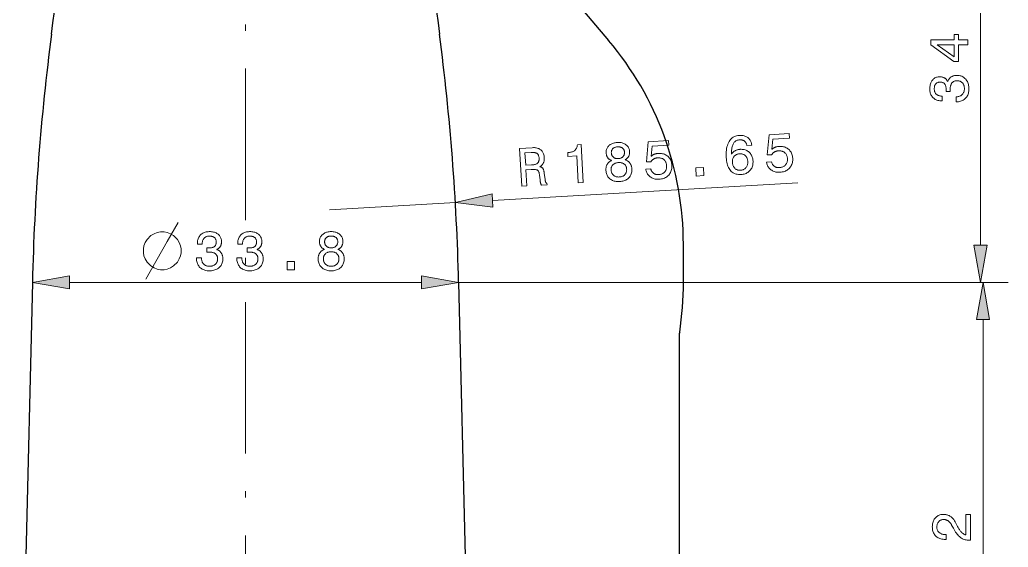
# Model space of a CAD drawing. Extents: x 0 to 297, y 0 to 420.
# Drawn here: x 138.6 to 217, y 249.8 to 291.6 of the extents above; entities that cross this region are included whole.
import ezdxf

# ---------------------------------------------------------------- set-up
doc = ezdxf.new("R2010")
doc.units = 0
doc.linetypes.add('DASHDOT', pattern=[18.5, 12, -3, 0.5, -3])

msp = doc.modelspace()

# ---------------------------------------------------------------- linework, layer by layer
at = {"color": 7, "linetype": 'DASHDOT', "lineweight": 13}
msp.add_line((156.513, 380.201), (156.513, 122.821), dxfattribs=at)
at = {"color": 7, "lineweight": 13}
for p, q in [((214.796, 273.716), (214.796, 301.807)), ((176.104, 277.252), (200.305, 278.654)), ((142.567, 270.761), (170.459, 270.761)), ((173.413, 270.761), (216.796, 270.761)), ((173.413, 270.761), (216.996, 270.761)), ((214.996, 231.716), (214.996, 267.807))]:
    msp.add_line(p, q, dxfattribs=at)
at = {"color": 7, "lineweight": 30, "ltscale": 0.091055}
msp.add_line((182.953, 292.705), (185.308, 289.927), dxfattribs=at)
at = {"color": 7, "lineweight": 13, "ltscale": 0.25}
msp.add_line((163.171, 276.502), (173.155, 277.081), dxfattribs=at)
at = {"color": 7, "lineweight": 30, "ltscale": 0.075}
msp.add_line((191.238, 270.761), (191.238, 273.761), dxfattribs=at)
at = {"color": 7, "lineweight": 30}
for p, q in [((139.613, 270.761), (138.613, 228.761)), ((173.413, 270.761), (174.413, 228.761)), ((190.938, 152.298), (190.938, 266.724))]:
    msp.add_line(p, q, dxfattribs=at)
at = {"color": 7, "lineweight": 13}
for points in [[(213.796, 289.597), (213.053, 289.597), (213.053, 288.279), (212.674, 288.279), (210.863, 289.593), (210.863, 289.985), (212.708, 289.985), (212.708, 290.413), (213.053, 290.413), (213.053, 289.985), (213.796, 289.985)], [(212.708, 288.642), (212.708, 289.597), (211.365, 289.597)], [(212.855, 285.073), (212.855, 285.471), (212.917, 285.474), (212.976, 285.48), (213.032, 285.489), (213.085, 285.502), (213.136, 285.518), (213.184, 285.537), (213.228, 285.559), (213.27, 285.584), (213.309, 285.613), (213.345, 285.645), (213.378, 285.68), (213.408, 285.717), (213.434, 285.758), (213.457, 285.8), (213.476, 285.846), (213.492, 285.894), (213.504, 285.945), (213.512, 285.999), (213.518, 286.055), (213.519, 286.114), (213.518, 286.172), (213.513, 286.227), (213.505, 286.28), (213.494, 286.33), (213.48, 286.378), (213.462, 286.423), (213.442, 286.466), (213.418, 286.506), (213.391, 286.544), (213.361, 286.579), (213.328, 286.611), (213.293, 286.64), (213.256, 286.665), (213.216, 286.687), (213.174, 286.706), (213.129, 286.721), (213.082, 286.733), (213.033, 286.742), (212.981, 286.747), (212.927, 286.749), (212.878, 286.747), (212.831, 286.742), (212.786, 286.733), (212.744, 286.722), (212.704, 286.707), (212.666, 286.688), (212.63, 286.666), (212.596, 286.641), (212.565, 286.613), (212.536, 286.581), (212.509, 286.546), (212.485, 286.508), (212.464, 286.468), (212.446, 286.425), (212.431, 286.379), (212.418, 286.331), (212.408, 286.28), (212.401, 286.226), (212.397, 286.169), (212.396, 286.11), (212.396, 286.101), (212.396, 286.093), (212.396, 286.084), (212.396, 286.075), (212.396, 286.067), (212.396, 286.058), (212.397, 286.049), (212.397, 286.04), (212.397, 286.03), (212.398, 286.021), (212.398, 286.012), (212.399, 286.001), (212.399, 285.991), (212.4, 285.979), (212.4, 285.967), (212.401, 285.955), (212.402, 285.942), (212.402, 285.928), (212.403, 285.914), (212.404, 285.899), (212.065, 285.899), (212.065, 285.908), (212.065, 285.917), (212.066, 285.926), (212.066, 285.935), (212.067, 285.944), (212.067, 285.953), (212.067, 285.962), (212.067, 285.97), (212.068, 285.979), (212.068, 285.987), (212.068, 285.996), (212.068, 286.004), (212.068, 286.012), (212.069, 286.02), (212.069, 286.028), (212.069, 286.036), (212.069, 286.043), (212.069, 286.051), (212.069, 286.058), (212.069, 286.065), (212.068, 286.122), (212.064, 286.176), (212.059, 286.226), (212.051, 286.274), (212.04, 286.319), (212.028, 286.36), (212.013, 286.399), (211.995, 286.435), (211.976, 286.467), (211.954, 286.497), (211.93, 286.523), (211.903, 286.547), (211.874, 286.568), (211.843, 286.586), (211.809, 286.602), (211.772, 286.614), (211.734, 286.624), (211.693, 286.631), (211.649, 286.635), (211.603, 286.637), (211.558, 286.635), (211.516, 286.631), (211.476, 286.625), (211.438, 286.615), (211.402, 286.603), (211.368, 286.588), (211.336, 286.57), (211.306, 286.55), (211.279, 286.527), (211.253, 286.501), (211.23, 286.472), (211.209, 286.442), (211.191, 286.409), (211.175, 286.373), (211.161, 286.335), (211.15, 286.295), (211.142, 286.252), (211.136, 286.207), (211.132, 286.16), (211.131, 286.11), (211.132, 286.054), (211.137, 286.001), (211.145, 285.95), (211.157, 285.902), (211.171, 285.858), (211.189, 285.815), (211.21, 285.776), (211.235, 285.739), (211.262, 285.706), (211.293, 285.674), (211.327, 285.646), (211.364, 285.621), (211.404, 285.599), (211.447, 285.579), (211.493, 285.563), (211.543, 285.55), (211.595, 285.539), (211.65, 285.532), (211.708, 285.527), (211.77, 285.526), (211.77, 285.142), (211.74, 285.142), (211.654, 285.145), (211.571, 285.152), (211.492, 285.165), (211.416, 285.183), (211.344, 285.206), (211.276, 285.234), (211.211, 285.268), (211.15, 285.306), (211.092, 285.35), (211.038, 285.398), (210.988, 285.451), (210.944, 285.508), (210.905, 285.568), (210.871, 285.632), (210.842, 285.699), (210.818, 285.77), (210.8, 285.844), (210.787, 285.922), (210.779, 286.004), (210.777, 286.089), (210.779, 286.179), (210.785, 286.264), (210.796, 286.346), (210.811, 286.423), (210.83, 286.497), (210.853, 286.566), (210.881, 286.631), (210.913, 286.692), (210.949, 286.749), (210.989, 286.801), (211.034, 286.849), (211.081, 286.892), (211.132, 286.93), (211.187, 286.963), (211.245, 286.991), (211.306, 287.014), (211.37, 287.031), (211.438, 287.044), (211.509, 287.052), (211.584, 287.054), (211.627, 287.053), (211.668, 287.05), (211.709, 287.046), (211.748, 287.039), (211.785, 287.03), (211.822, 287.02), (211.857, 287.007), (211.891, 286.993), (211.924, 286.977), (211.955, 286.958), (211.985, 286.938), (212.014, 286.916), (212.041, 286.893), (212.066, 286.867), (212.09, 286.839), (212.113, 286.81), (212.134, 286.779), (212.154, 286.746), (212.172, 286.711), (212.189, 286.675), (212.208, 286.722), (212.228, 286.767), (212.251, 286.81), (212.276, 286.85), (212.302, 286.888), (212.331, 286.924), (212.362, 286.957), (212.394, 286.988), (212.429, 287.016), (212.465, 287.043), (212.504, 287.066), (212.544, 287.088), (212.586, 287.107), (212.629, 287.123), (212.674, 287.137), (212.722, 287.148), (212.77, 287.157), (212.821, 287.163), (212.873, 287.167), (212.927, 287.168), (213.012, 287.165), (213.093, 287.156), (213.171, 287.142), (213.245, 287.121), (213.316, 287.094), (213.384, 287.062), (213.448, 287.023), (213.509, 286.979), (213.567, 286.929), (213.621, 286.873), (213.67, 286.812), (213.715, 286.747), (213.754, 286.678), (213.788, 286.606), (213.817, 286.529), (213.84, 286.449), (213.858, 286.365), (213.872, 286.277), (213.879, 286.185), (213.882, 286.089), (213.879, 285.998), (213.871, 285.911), (213.857, 285.827), (213.838, 285.748), (213.814, 285.672), (213.784, 285.6), (213.749, 285.531), (213.708, 285.467), (213.662, 285.406), (213.61, 285.349), (213.554, 285.296), (213.494, 285.249), (213.431, 285.208), (213.363, 285.172), (213.293, 285.142), (213.218, 285.117), (213.14, 285.097), (213.059, 285.084), (212.974, 285.075), (212.885, 285.073)], [(196.659, 281.636), (196.263, 281.613), (196.255, 281.659), (196.244, 281.702), (196.231, 281.742), (196.216, 281.78), (196.199, 281.816), (196.18, 281.85), (196.158, 281.881), (196.134, 281.91), (196.108, 281.936), (196.08, 281.961), (196.05, 281.982), (196.018, 282.001), (195.984, 282.018), (195.948, 282.032), (195.91, 282.043), (195.87, 282.052), (195.829, 282.058), (195.785, 282.062), (195.74, 282.063), (195.692, 282.062), (195.628, 282.055), (195.568, 282.044), (195.51, 282.027), (195.457, 282.005), (195.406, 281.978), (195.359, 281.945), (195.315, 281.907), (195.275, 281.865), (195.238, 281.816), (195.205, 281.763), (195.175, 281.705), (195.148, 281.641), (195.124, 281.571), (195.103, 281.496), (195.086, 281.416), (195.072, 281.331), (195.061, 281.24), (195.053, 281.143), (195.049, 281.042), (195.048, 280.935), (195.072, 280.968), (195.097, 280.999), (195.123, 281.03), (195.151, 281.058), (195.18, 281.085), (195.21, 281.111), (195.241, 281.135), (195.273, 281.158), (195.307, 281.179), (195.342, 281.199), (195.378, 281.217), (195.415, 281.233), (195.453, 281.248), (195.491, 281.262), (195.531, 281.273), (195.572, 281.283), (195.614, 281.291), (195.656, 281.298), (195.7, 281.303), (195.744, 281.307), (195.828, 281.309), (195.909, 281.305), (195.986, 281.296), (196.061, 281.281), (196.133, 281.261), (196.203, 281.235), (196.269, 281.203), (196.332, 281.166), (196.393, 281.123), (196.45, 281.074), (196.504, 281.021), (196.553, 280.964), (196.596, 280.903), (196.634, 280.838), (196.668, 280.77), (196.696, 280.697), (196.719, 280.621), (196.737, 280.542), (196.75, 280.458), (196.757, 280.371), (196.76, 280.283), (196.756, 280.198), (196.747, 280.117), (196.731, 280.038), (196.71, 279.962), (196.684, 279.89), (196.651, 279.82), (196.613, 279.753), (196.568, 279.69), (196.518, 279.629), (196.463, 279.573), (196.405, 279.522), (196.342, 279.476), (196.276, 279.436), (196.206, 279.401), (196.132, 279.372), (196.055, 279.348), (195.973, 279.329), (195.888, 279.316), (195.799, 279.308), (195.696, 279.305), (195.597, 279.311), (195.503, 279.324), (195.414, 279.344), (195.329, 279.372), (195.249, 279.407), (195.173, 279.451), (195.101, 279.501), (195.034, 279.559), (194.972, 279.625), (194.914, 279.698), (194.862, 279.778), (194.815, 279.864), (194.773, 279.958), (194.736, 280.058), (194.705, 280.164), (194.678, 280.278), (194.657, 280.398), (194.642, 280.525), (194.631, 280.659), (194.625, 280.817), (194.625, 280.967), (194.632, 281.111), (194.645, 281.247), (194.664, 281.377), (194.69, 281.5), (194.722, 281.615), (194.76, 281.724), (194.805, 281.826), (194.857, 281.921), (194.914, 282.009), (194.976, 282.088), (195.044, 282.158), (195.117, 282.22), (195.195, 282.273), (195.279, 282.318), (195.367, 282.354), (195.461, 282.381), (195.561, 282.4), (195.666, 282.411), (195.749, 282.413), (195.83, 282.411), (195.907, 282.405), (195.981, 282.394), (196.051, 282.379), (196.118, 282.359), (196.182, 282.334), (196.242, 282.305), (196.299, 282.271), (196.353, 282.233), (196.403, 282.191), (196.448, 282.144), (196.489, 282.094), (196.526, 282.04), (196.559, 281.983), (196.588, 281.921), (196.612, 281.856), (196.632, 281.786), (196.647, 281.713)], [(197.83, 280.296), (198.23, 280.319), (198.241, 280.273), (198.255, 280.23), (198.27, 280.19), (198.288, 280.151), (198.309, 280.114), (198.331, 280.08), (198.357, 280.048), (198.384, 280.018), (198.414, 279.99), (198.446, 279.965), (198.48, 279.942), (198.516, 279.921), (198.553, 279.904), (198.592, 279.889), (198.632, 279.877), (198.674, 279.867), (198.718, 279.861), (198.763, 279.857), (198.81, 279.855), (198.859, 279.857), (198.918, 279.862), (198.974, 279.871), (199.028, 279.883), (199.079, 279.899), (199.128, 279.918), (199.174, 279.941), (199.217, 279.968), (199.258, 279.997), (199.296, 280.031), (199.332, 280.068), (199.365, 280.108), (199.394, 280.15), (199.419, 280.194), (199.44, 280.24), (199.457, 280.288), (199.471, 280.338), (199.481, 280.391), (199.487, 280.445), (199.489, 280.502), (199.487, 280.56), (199.482, 280.62), (199.473, 280.677), (199.461, 280.732), (199.445, 280.783), (199.426, 280.832), (199.404, 280.878), (199.377, 280.922), (199.348, 280.963), (199.315, 281.001), (199.278, 281.036), (199.239, 281.068), (199.197, 281.097), (199.153, 281.122), (199.107, 281.143), (199.058, 281.16), (199.007, 281.173), (198.954, 281.183), (198.899, 281.189), (198.841, 281.191), (198.782, 281.189), (198.747, 281.186), (198.713, 281.182), (198.68, 281.177), (198.647, 281.17), (198.615, 281.162), (198.584, 281.153), (198.554, 281.142), (198.524, 281.13), (198.495, 281.116), (198.467, 281.101), (198.439, 281.085), (198.412, 281.067), (198.386, 281.049), (198.361, 281.028), (198.337, 281.007), (198.313, 280.984), (198.29, 280.96), (198.269, 280.935), (198.247, 280.908), (198.227, 280.88), (197.884, 280.86), (198.028, 282.461), (199.627, 282.554), (199.648, 282.2), (198.337, 282.124), (198.263, 281.311), (198.284, 281.331), (198.306, 281.35), (198.328, 281.368), (198.352, 281.385), (198.376, 281.401), (198.401, 281.417), (198.426, 281.431), (198.453, 281.445), (198.48, 281.458), (198.509, 281.47), (198.538, 281.481), (198.567, 281.491), (198.597, 281.5), (198.628, 281.509), (198.659, 281.516), (198.691, 281.522), (198.724, 281.528), (198.757, 281.532), (198.79, 281.535), (198.825, 281.538), (198.915, 281.54), (199.002, 281.537), (199.086, 281.528), (199.167, 281.514), (199.245, 281.494), (199.319, 281.468), (199.39, 281.436), (199.457, 281.399), (199.521, 281.356), (199.582, 281.307), (199.639, 281.254), (199.69, 281.197), (199.736, 281.136), (199.777, 281.071), (199.811, 281.003), (199.841, 280.931), (199.865, 280.855), (199.884, 280.776), (199.897, 280.693), (199.905, 280.606), (199.907, 280.513), (199.904, 280.424), (199.894, 280.337), (199.878, 280.255), (199.855, 280.175), (199.827, 280.098), (199.792, 280.025), (199.751, 279.955), (199.705, 279.888), (199.651, 279.825), (199.593, 279.765), (199.531, 279.712), (199.465, 279.664), (199.395, 279.622), (199.321, 279.585), (199.244, 279.554), (199.162, 279.529), (199.076, 279.509), (198.986, 279.495), (198.893, 279.487), (198.81, 279.485), (198.729, 279.487), (198.651, 279.495), (198.575, 279.507), (198.502, 279.524), (198.432, 279.547), (198.364, 279.574), (198.299, 279.606), (198.237, 279.643), (198.177, 279.685), (198.121, 279.731), (198.07, 279.781), (198.023, 279.834), (197.981, 279.89), (197.944, 279.949), (197.912, 280.012), (197.884, 280.078), (197.861, 280.147), (197.843, 280.22)], [(178.425, 278.388), (178.252, 281.379), (179.252, 281.436), (179.338, 281.439), (179.421, 281.438), (179.499, 281.431), (179.574, 281.42), (179.644, 281.405), (179.711, 281.384), (179.774, 281.36), (179.832, 281.33), (179.887, 281.296), (179.938, 281.258), (179.984, 281.215), (180.027, 281.167), (180.065, 281.116), (180.098, 281.06), (180.127, 281), (180.152, 280.936), (180.172, 280.867), (180.188, 280.795), (180.199, 280.718), (180.206, 280.637), (180.208, 280.588), (180.208, 280.541), (180.205, 280.495), (180.201, 280.451), (180.194, 280.408), (180.186, 280.366), (180.175, 280.326), (180.162, 280.287), (180.147, 280.25), (180.13, 280.214), (180.111, 280.179), (180.09, 280.146), (180.067, 280.115), (180.042, 280.085), (180.015, 280.056), (179.986, 280.029), (179.955, 280.004), (179.922, 279.98), (179.887, 279.957), (179.85, 279.936), (179.882, 279.927), (179.913, 279.917), (179.942, 279.905), (179.969, 279.893), (179.995, 279.879), (180.018, 279.863), (180.04, 279.846), (180.06, 279.828), (180.078, 279.809), (180.095, 279.789), (180.11, 279.766), (180.124, 279.739), (180.138, 279.709), (180.15, 279.676), (180.162, 279.64), (180.173, 279.6), (180.183, 279.556), (180.192, 279.509), (180.2, 279.459), (180.208, 279.405), (180.268, 278.921), (180.272, 278.891), (180.276, 278.862), (180.281, 278.834), (180.286, 278.809), (180.291, 278.785), (180.296, 278.763), (180.302, 278.743), (180.308, 278.724), (180.314, 278.707), (180.321, 278.692), (180.328, 278.678), (180.336, 278.665), (180.344, 278.652), (180.353, 278.64), (180.363, 278.629), (180.373, 278.619), (180.384, 278.61), (180.395, 278.601), (180.407, 278.593), (180.42, 278.586), (180.425, 278.504), (179.972, 278.477), (179.966, 278.487), (179.96, 278.498), (179.954, 278.51), (179.948, 278.523), (179.942, 278.536), (179.936, 278.551), (179.931, 278.567), (179.926, 278.583), (179.92, 278.601), (179.915, 278.62), (179.911, 278.64), (179.906, 278.661), (179.901, 278.683), (179.896, 278.707), (179.892, 278.732), (179.888, 278.759), (179.883, 278.787), (179.879, 278.816), (179.875, 278.847), (179.871, 278.879), (179.827, 279.265), (179.82, 279.321), (179.811, 279.373), (179.8, 279.421), (179.788, 279.465), (179.775, 279.504), (179.76, 279.54), (179.744, 279.571), (179.726, 279.598), (179.706, 279.621), (179.685, 279.639), (179.661, 279.655), (179.63, 279.668), (179.593, 279.679), (179.55, 279.688), (179.5, 279.695), (179.445, 279.7), (179.384, 279.702), (179.316, 279.703), (179.242, 279.701), (179.162, 279.698), (178.752, 279.674), (178.825, 278.411)], [(182.903, 278.647), (182.779, 280.777), (182.081, 280.737), (182.063, 281.042), (182.138, 281.049), (182.209, 281.058), (182.275, 281.07), (182.338, 281.084), (182.396, 281.1), (182.451, 281.119), (182.501, 281.14), (182.547, 281.163), (182.589, 281.189), (182.627, 281.217), (182.661, 281.248), (182.692, 281.282), (182.72, 281.319), (182.745, 281.359), (182.767, 281.403), (182.785, 281.449), (182.8, 281.499), (182.812, 281.552), (182.821, 281.608), (182.827, 281.667), (183.12, 281.684), (183.294, 278.67)], [(185.543, 280.418), (185.504, 280.434), (185.466, 280.452), (185.43, 280.472), (185.396, 280.492), (185.364, 280.515), (185.334, 280.538), (185.306, 280.563), (185.279, 280.59), (185.255, 280.618), (185.232, 280.647), (185.212, 280.678), (185.193, 280.71), (185.176, 280.744), (185.161, 280.779), (185.148, 280.816), (185.137, 280.855), (185.128, 280.895), (185.12, 280.936), (185.115, 280.979), (185.111, 281.024), (185.11, 281.092), (185.114, 281.157), (185.123, 281.22), (185.138, 281.28), (185.158, 281.339), (185.183, 281.395), (185.213, 281.449), (185.249, 281.5), (185.29, 281.55), (185.337, 281.597), (185.387, 281.641), (185.442, 281.68), (185.499, 281.716), (185.56, 281.748), (185.624, 281.775), (185.692, 281.798), (185.763, 281.818), (185.838, 281.833), (185.915, 281.844), (185.997, 281.85), (186.078, 281.853), (186.157, 281.851), (186.233, 281.845), (186.306, 281.834), (186.376, 281.819), (186.443, 281.799), (186.507, 281.775), (186.568, 281.746), (186.626, 281.712), (186.682, 281.675), (186.733, 281.633), (186.779, 281.589), (186.82, 281.542), (186.856, 281.492), (186.888, 281.439), (186.914, 281.383), (186.935, 281.325), (186.952, 281.263), (186.963, 281.199), (186.97, 281.132), (186.971, 281.087), (186.971, 281.043), (186.968, 281), (186.964, 280.959), (186.958, 280.919), (186.949, 280.881), (186.939, 280.844), (186.926, 280.808), (186.912, 280.774), (186.895, 280.741), (186.876, 280.709), (186.856, 280.679), (186.833, 280.65), (186.808, 280.622), (186.781, 280.595), (186.751, 280.57), (186.72, 280.545), (186.686, 280.522), (186.65, 280.5), (186.612, 280.48), (186.662, 280.463), (186.708, 280.444), (186.753, 280.423), (186.795, 280.4), (186.835, 280.375), (186.873, 280.348), (186.908, 280.318), (186.941, 280.287), (186.972, 280.253), (187, 280.217), (187.026, 280.179), (187.05, 280.14), (187.071, 280.098), (187.09, 280.055), (187.107, 280.009), (187.121, 279.962), (187.132, 279.913), (187.142, 279.862), (187.148, 279.81), (187.153, 279.755), (187.155, 279.67), (187.151, 279.589), (187.142, 279.51), (187.127, 279.435), (187.106, 279.363), (187.079, 279.294), (187.046, 279.229), (187.008, 279.166), (186.964, 279.107), (186.914, 279.051), (186.859, 278.999), (186.8, 278.951), (186.737, 278.909), (186.669, 278.872), (186.597, 278.839), (186.522, 278.812), (186.442, 278.789), (186.357, 278.771), (186.269, 278.758), (186.176, 278.75), (186.083, 278.747), (185.994, 278.75), (185.908, 278.758), (185.826, 278.771), (185.748, 278.79), (185.673, 278.814), (185.602, 278.843), (185.534, 278.878), (185.47, 278.918), (185.41, 278.964), (185.354, 279.014), (185.304, 279.067), (185.258, 279.125), (185.219, 279.187), (185.184, 279.252), (185.155, 279.321), (185.131, 279.394), (185.113, 279.471), (185.1, 279.551), (185.092, 279.636), (185.09, 279.69), (185.091, 279.744), (185.094, 279.795), (185.1, 279.845), (185.109, 279.894), (185.12, 279.941), (185.134, 279.986), (185.15, 280.03), (185.169, 280.072), (185.19, 280.112), (185.214, 280.151), (185.241, 280.188), (185.27, 280.223), (185.302, 280.257), (185.336, 280.288), (185.372, 280.318), (185.411, 280.345), (185.453, 280.371), (185.497, 280.396)], [(185.523, 281.014), (185.527, 280.972), (185.534, 280.932), (185.543, 280.894), (185.555, 280.857), (185.57, 280.823), (185.588, 280.79), (185.608, 280.759), (185.631, 280.73), (185.657, 280.703), (185.686, 280.677), (185.716, 280.654), (185.749, 280.634), (185.783, 280.616), (185.819, 280.601), (185.857, 280.589), (185.896, 280.58), (185.937, 280.573), (185.98, 280.569), (186.025, 280.567), (186.071, 280.569), (186.117, 280.573), (186.162, 280.579), (186.204, 280.588), (186.245, 280.6), (186.283, 280.614), (186.319, 280.63), (186.353, 280.649), (186.385, 280.671), (186.415, 280.695), (186.443, 280.721), (186.469, 280.75), (186.491, 280.78), (186.511, 280.811), (186.527, 280.844), (186.541, 280.879), (186.552, 280.915), (186.56, 280.953), (186.564, 280.992), (186.566, 281.032), (186.565, 281.075), (186.561, 281.117), (186.555, 281.157), (186.546, 281.194), (186.534, 281.23), (186.519, 281.264), (186.502, 281.296), (186.482, 281.326), (186.46, 281.354), (186.435, 281.38), (186.407, 281.404), (186.377, 281.426), (186.344, 281.445), (186.31, 281.462), (186.274, 281.476), (186.236, 281.487), (186.196, 281.496), (186.154, 281.502), (186.11, 281.506), (186.064, 281.507), (186.017, 281.505), (185.969, 281.501), (185.924, 281.495), (185.881, 281.486), (185.841, 281.475), (185.802, 281.462), (185.766, 281.446), (185.732, 281.428), (185.7, 281.408), (185.67, 281.385), (185.643, 281.36), (185.618, 281.333), (185.596, 281.304), (185.577, 281.274), (185.56, 281.242), (185.547, 281.208), (185.537, 281.173), (185.529, 281.136), (185.524, 281.097), (185.522, 281.056)], [(188.252, 279.741), (188.652, 279.764), (188.663, 279.719), (188.676, 279.675), (188.692, 279.635), (188.71, 279.596), (188.73, 279.56), (188.753, 279.525), (188.778, 279.493), (188.806, 279.463), (188.835, 279.435), (188.867, 279.41), (188.902, 279.387), (188.937, 279.366), (188.975, 279.349), (189.013, 279.334), (189.054, 279.322), (189.096, 279.312), (189.14, 279.306), (189.185, 279.302), (189.232, 279.3), (189.28, 279.302), (189.339, 279.307), (189.396, 279.316), (189.449, 279.328), (189.5, 279.344), (189.549, 279.363), (189.595, 279.386), (189.639, 279.413), (189.68, 279.443), (189.718, 279.476), (189.754, 279.513), (189.786, 279.553), (189.815, 279.595), (189.84, 279.639), (189.861, 279.685), (189.879, 279.733), (189.892, 279.783), (189.902, 279.836), (189.908, 279.89), (189.91, 279.947), (189.909, 280.006), (189.904, 280.065), (189.895, 280.122), (189.883, 280.177), (189.867, 280.228), (189.848, 280.277), (189.825, 280.323), (189.799, 280.367), (189.769, 280.408), (189.736, 280.446), (189.7, 280.481), (189.66, 280.513), (189.619, 280.542), (189.575, 280.567), (189.528, 280.588), (189.48, 280.605), (189.429, 280.618), (189.376, 280.628), (189.321, 280.634), (189.263, 280.636), (189.203, 280.634), (189.168, 280.631), (189.135, 280.627), (189.101, 280.622), (189.069, 280.615), (189.037, 280.607), (189.006, 280.598), (188.975, 280.587), (188.946, 280.575), (188.917, 280.561), (188.888, 280.546), (188.861, 280.53), (188.834, 280.512), (188.808, 280.494), (188.783, 280.473), (188.758, 280.452), (188.735, 280.429), (188.712, 280.405), (188.69, 280.38), (188.669, 280.353), (188.649, 280.325), (188.306, 280.305), (188.449, 281.906), (190.049, 281.999), (190.069, 281.645), (188.758, 281.569), (188.685, 280.756), (188.706, 280.776), (188.727, 280.795), (188.75, 280.813), (188.773, 280.83), (188.797, 280.846), (188.822, 280.862), (188.848, 280.876), (188.875, 280.89), (188.902, 280.903), (188.93, 280.915), (188.959, 280.926), (188.989, 280.936), (189.019, 280.945), (189.05, 280.954), (189.081, 280.961), (189.113, 280.967), (189.145, 280.973), (189.178, 280.977), (189.212, 280.98), (189.246, 280.983), (189.337, 280.985), (189.424, 280.982), (189.508, 280.973), (189.589, 280.959), (189.666, 280.939), (189.74, 280.913), (189.811, 280.881), (189.879, 280.844), (189.943, 280.801), (190.004, 280.752), (190.061, 280.699), (190.112, 280.642), (190.158, 280.581), (190.198, 280.517), (190.233, 280.448), (190.263, 280.376), (190.287, 280.3), (190.305, 280.221), (190.319, 280.138), (190.327, 280.051), (190.329, 279.958), (190.325, 279.869), (190.315, 279.783), (190.299, 279.7), (190.277, 279.62), (190.248, 279.543), (190.214, 279.47), (190.173, 279.4), (190.126, 279.333), (190.073, 279.27), (190.015, 279.21), (189.953, 279.157), (189.887, 279.109), (189.817, 279.067), (189.743, 279.03), (189.665, 278.999), (189.583, 278.974), (189.498, 278.954), (189.408, 278.94), (189.314, 278.932), (189.231, 278.93), (189.15, 278.932), (189.072, 278.94), (188.997, 278.952), (188.924, 278.969), (188.854, 278.992), (188.786, 279.019), (188.721, 279.051), (188.658, 279.088), (188.599, 279.13), (188.542, 279.177), (188.491, 279.226), (188.444, 279.279), (188.403, 279.335), (188.366, 279.394), (188.333, 279.457), (188.306, 279.523), (188.283, 279.592), (188.265, 279.665)], [(179.161, 281.064), (178.673, 281.035), (178.731, 280.04), (179.192, 280.067), (179.26, 280.072), (179.324, 280.079), (179.383, 280.088), (179.438, 280.1), (179.488, 280.113), (179.535, 280.128), (179.576, 280.146), (179.614, 280.165), (179.647, 280.187), (179.675, 280.211), (179.7, 280.237), (179.722, 280.266), (179.741, 280.298), (179.758, 280.333), (179.771, 280.371), (179.781, 280.412), (179.788, 280.456), (179.792, 280.502), (179.794, 280.552), (179.792, 280.604), (179.788, 280.656), (179.781, 280.704), (179.771, 280.749), (179.759, 280.791), (179.745, 280.83), (179.727, 280.865), (179.708, 280.898), (179.685, 280.927), (179.661, 280.953), (179.633, 280.976), (179.603, 280.996), (179.568, 281.014), (179.53, 281.029), (179.489, 281.041), (179.444, 281.051), (179.394, 281.059), (179.342, 281.064), (179.285, 281.066), (179.225, 281.066)], [(196.341, 280.342), (196.336, 280.4), (196.328, 280.454), (196.317, 280.506), (196.302, 280.556), (196.285, 280.603), (196.265, 280.648), (196.241, 280.69), (196.214, 280.729), (196.185, 280.766), (196.152, 280.8), (196.116, 280.831), (196.079, 280.859), (196.04, 280.883), (195.999, 280.904), (195.957, 280.92), (195.912, 280.934), (195.866, 280.943), (195.818, 280.949), (195.768, 280.951), (195.716, 280.95), (195.659, 280.945), (195.604, 280.937), (195.552, 280.925), (195.503, 280.91), (195.456, 280.892), (195.412, 280.87), (195.371, 280.845), (195.333, 280.817), (195.297, 280.786), (195.264, 280.751), (195.235, 280.713), (195.208, 280.673), (195.186, 280.631), (195.167, 280.586), (195.151, 280.539), (195.139, 280.489), (195.13, 280.438), (195.125, 280.383), (195.123, 280.327), (195.125, 280.268), (195.13, 280.209), (195.138, 280.153), (195.149, 280.099), (195.164, 280.048), (195.182, 280), (195.202, 279.955), (195.226, 279.912), (195.254, 279.872), (195.284, 279.834), (195.317, 279.799), (195.354, 279.768), (195.392, 279.74), (195.432, 279.716), (195.475, 279.695), (195.52, 279.678), (195.566, 279.665), (195.615, 279.655), (195.666, 279.649), (195.72, 279.647), (195.775, 279.649), (195.828, 279.653), (195.878, 279.662), (195.926, 279.674), (195.972, 279.689), (196.016, 279.708), (196.058, 279.731), (196.097, 279.757), (196.134, 279.786), (196.169, 279.819), (196.201, 279.856), (196.231, 279.895), (196.257, 279.937), (196.28, 279.98), (196.299, 280.026), (196.314, 280.073), (196.327, 280.123), (196.335, 280.175), (196.341, 280.229), (196.342, 280.284)], [(185.506, 279.668), (185.511, 279.615), (185.519, 279.564), (185.53, 279.515), (185.544, 279.469), (185.562, 279.426), (185.583, 279.385), (185.606, 279.346), (185.633, 279.31), (185.663, 279.276), (185.697, 279.245), (185.733, 279.217), (185.771, 279.192), (185.811, 279.17), (185.854, 279.152), (185.899, 279.137), (185.946, 279.126), (185.995, 279.117), (186.046, 279.112), (186.1, 279.111), (186.155, 279.112), (186.211, 279.117), (186.265, 279.125), (186.315, 279.136), (186.363, 279.15), (186.409, 279.167), (186.452, 279.187), (186.492, 279.21), (186.53, 279.236), (186.565, 279.265), (186.598, 279.297), (186.627, 279.332), (186.653, 279.369), (186.676, 279.408), (186.695, 279.449), (186.711, 279.492), (186.723, 279.537), (186.732, 279.585), (186.737, 279.634), (186.739, 279.686), (186.738, 279.739), (186.733, 279.789), (186.725, 279.837), (186.715, 279.882), (186.701, 279.925), (186.683, 279.965), (186.663, 280.003), (186.64, 280.039), (186.613, 280.073), (186.583, 280.104), (186.55, 280.133), (186.514, 280.159), (186.476, 280.182), (186.436, 280.202), (186.393, 280.219), (186.349, 280.233), (186.301, 280.244), (186.252, 280.251), (186.2, 280.256), (186.146, 280.257), (186.089, 280.255), (186.033, 280.25), (185.98, 280.243), (185.929, 280.232), (185.881, 280.219), (185.835, 280.203), (185.793, 280.184), (185.752, 280.163), (185.715, 280.138), (185.68, 280.111), (185.647, 280.081), (185.618, 280.048), (185.592, 280.014), (185.569, 279.977), (185.55, 279.939), (185.534, 279.899), (185.522, 279.856), (185.513, 279.812), (185.507, 279.766), (185.505, 279.718)], [(192.26, 279.189), (192.223, 279.831), (192.819, 279.866), (192.856, 279.224)], [(176.074, 277.772), (173.155, 277.081), (176.134, 276.732)], [(150.064, 274.761), (149.764, 274.761), (149.514, 274.711), (149.264, 274.611), (149.014, 274.461), (148.714, 274.161), (148.564, 273.911), (148.464, 273.661), (148.414, 273.411), (148.414, 273.111), (148.464, 272.861), (148.564, 272.611), (148.714, 272.361), (149.014, 272.061), (149.264, 271.911), (149.514, 271.811), (149.764, 271.761), (150.064, 271.761), (150.314, 271.811), (150.564, 271.911), (150.814, 272.061), (151.114, 272.361), (151.264, 272.611), (151.364, 272.861), (151.414, 273.111), (151.414, 273.411), (151.364, 273.661), (151.264, 273.911), (151.114, 274.161), (150.814, 274.461), (150.564, 274.611), (150.314, 274.711)], [(152.625, 272.701), (153.023, 272.701), (153.026, 272.64), (153.032, 272.581), (153.042, 272.524), (153.054, 272.471), (153.07, 272.421), (153.089, 272.373), (153.111, 272.328), (153.137, 272.286), (153.165, 272.247), (153.197, 272.211), (153.232, 272.178), (153.27, 272.149), (153.31, 272.123), (153.353, 272.1), (153.398, 272.081), (153.447, 272.065), (153.498, 272.053), (153.551, 272.044), (153.607, 272.039), (153.666, 272.037), (153.724, 272.039), (153.779, 272.044), (153.832, 272.052), (153.882, 272.063), (153.93, 272.077), (153.975, 272.094), (154.018, 272.115), (154.058, 272.138), (154.096, 272.165), (154.131, 272.195), (154.163, 272.228), (154.192, 272.263), (154.218, 272.301), (154.24, 272.341), (154.259, 272.383), (154.274, 272.428), (154.286, 272.475), (154.294, 272.524), (154.299, 272.576), (154.301, 272.63), (154.299, 272.679), (154.294, 272.726), (154.286, 272.77), (154.274, 272.813), (154.259, 272.853), (154.241, 272.891), (154.219, 272.927), (154.194, 272.96), (154.165, 272.992), (154.133, 273.021), (154.098, 273.047), (154.061, 273.071), (154.021, 273.092), (153.978, 273.111), (153.932, 273.126), (153.883, 273.139), (153.832, 273.148), (153.778, 273.155), (153.722, 273.16), (153.662, 273.161), (153.654, 273.161), (153.645, 273.161), (153.637, 273.161), (153.628, 273.161), (153.619, 273.16), (153.61, 273.16), (153.601, 273.16), (153.592, 273.16), (153.583, 273.159), (153.574, 273.159), (153.564, 273.158), (153.554, 273.158), (153.543, 273.157), (153.532, 273.157), (153.52, 273.156), (153.507, 273.156), (153.494, 273.155), (153.481, 273.154), (153.466, 273.153), (153.451, 273.153), (153.451, 273.492), (153.461, 273.492), (153.47, 273.491), (153.479, 273.491), (153.488, 273.49), (153.497, 273.49), (153.505, 273.49), (153.514, 273.49), (153.523, 273.489), (153.531, 273.489), (153.54, 273.489), (153.548, 273.489), (153.557, 273.488), (153.565, 273.488), (153.573, 273.488), (153.58, 273.488), (153.588, 273.488), (153.596, 273.488), (153.603, 273.488), (153.611, 273.488), (153.618, 273.488), (153.675, 273.489), (153.728, 273.492), (153.779, 273.498), (153.827, 273.506), (153.871, 273.516), (153.913, 273.529), (153.951, 273.544), (153.987, 273.561), (154.019, 273.581), (154.049, 273.603), (154.076, 273.627), (154.1, 273.653), (154.121, 273.682), (154.139, 273.714), (154.154, 273.748), (154.167, 273.784), (154.177, 273.823), (154.184, 273.864), (154.188, 273.908), (154.189, 273.954), (154.188, 273.998), (154.184, 274.041), (154.177, 274.081), (154.167, 274.119), (154.155, 274.155), (154.14, 274.189), (154.123, 274.221), (154.102, 274.251), (154.079, 274.278), (154.053, 274.304), (154.025, 274.327), (153.994, 274.348), (153.961, 274.366), (153.925, 274.382), (153.887, 274.395), (153.847, 274.406), (153.805, 274.415), (153.759, 274.421), (153.712, 274.425), (153.662, 274.426), (153.606, 274.424), (153.553, 274.419), (153.503, 274.411), (153.455, 274.4), (153.41, 274.385), (153.368, 274.367), (153.328, 274.346), (153.292, 274.322), (153.258, 274.294), (153.227, 274.264), (153.199, 274.23), (153.173, 274.193), (153.151, 274.153), (153.132, 274.109), (153.115, 274.063), (153.102, 274.014), (153.092, 273.962), (153.084, 273.907), (153.08, 273.848), (153.078, 273.787), (152.695, 273.787), (152.695, 273.817), (152.697, 273.903), (152.705, 273.986), (152.718, 274.065), (152.735, 274.14), (152.759, 274.212), (152.787, 274.281), (152.82, 274.346), (152.858, 274.407), (152.902, 274.465), (152.951, 274.519), (153.004, 274.568), (153.06, 274.613), (153.12, 274.652), (153.184, 274.686), (153.251, 274.715), (153.322, 274.738), (153.397, 274.757), (153.475, 274.77), (153.556, 274.777), (153.641, 274.78), (153.731, 274.778), (153.817, 274.772), (153.898, 274.761), (153.976, 274.746), (154.049, 274.727), (154.118, 274.703), (154.183, 274.676), (154.244, 274.644), (154.301, 274.608), (154.354, 274.567), (154.402, 274.523), (154.445, 274.475), (154.483, 274.424), (154.516, 274.37), (154.543, 274.312), (154.566, 274.251), (154.584, 274.186), (154.597, 274.119), (154.604, 274.047), (154.607, 273.973), (154.606, 273.93), (154.603, 273.888), (154.598, 273.848), (154.591, 273.809), (154.583, 273.771), (154.572, 273.735), (154.56, 273.7), (154.545, 273.666), (154.529, 273.633), (154.511, 273.602), (154.491, 273.572), (154.469, 273.543), (154.445, 273.516), (154.419, 273.49), (154.392, 273.466), (154.363, 273.443), (154.332, 273.422), (154.299, 273.403), (154.264, 273.384), (154.227, 273.368), (154.275, 273.349), (154.319, 273.328), (154.362, 273.306), (154.402, 273.281), (154.44, 273.254), (154.476, 273.226), (154.509, 273.195), (154.54, 273.163), (154.569, 273.128), (154.595, 273.091), (154.619, 273.053), (154.64, 273.013), (154.659, 272.971), (154.675, 272.927), (154.689, 272.882), (154.7, 272.835), (154.709, 272.786), (154.715, 272.736), (154.719, 272.684), (154.721, 272.63), (154.718, 272.545), (154.709, 272.464), (154.694, 272.386), (154.673, 272.311), (154.647, 272.24), (154.614, 272.173), (154.576, 272.108), (154.532, 272.048), (154.481, 271.99), (154.425, 271.936), (154.364, 271.886), (154.3, 271.842), (154.231, 271.803), (154.158, 271.769), (154.082, 271.74), (154.001, 271.717), (153.917, 271.698), (153.829, 271.685), (153.737, 271.677), (153.641, 271.675), (153.55, 271.677), (153.463, 271.686), (153.38, 271.699), (153.3, 271.718), (153.224, 271.743), (153.152, 271.773), (153.084, 271.808), (153.019, 271.849), (152.958, 271.895), (152.901, 271.947), (152.849, 272.003), (152.802, 272.063), (152.76, 272.126), (152.724, 272.193), (152.694, 272.264), (152.669, 272.338), (152.65, 272.416), (152.636, 272.498), (152.628, 272.583), (152.625, 272.672)], [(155.823, 272.701), (156.222, 272.701), (156.224, 272.64), (156.231, 272.581), (156.24, 272.524), (156.252, 272.471), (156.268, 272.421), (156.287, 272.373), (156.309, 272.328), (156.335, 272.286), (156.364, 272.247), (156.395, 272.211), (156.43, 272.178), (156.468, 272.149), (156.508, 272.123), (156.551, 272.1), (156.597, 272.081), (156.645, 272.065), (156.696, 272.053), (156.749, 272.044), (156.806, 272.039), (156.865, 272.037), (156.922, 272.039), (156.978, 272.044), (157.03, 272.052), (157.081, 272.063), (157.128, 272.077), (157.174, 272.094), (157.216, 272.115), (157.257, 272.138), (157.294, 272.165), (157.329, 272.195), (157.362, 272.228), (157.391, 272.263), (157.416, 272.301), (157.438, 272.341), (157.457, 272.383), (157.472, 272.428), (157.484, 272.475), (157.492, 272.524), (157.497, 272.576), (157.499, 272.63), (157.497, 272.679), (157.492, 272.726), (157.484, 272.77), (157.472, 272.813), (157.457, 272.853), (157.439, 272.891), (157.417, 272.927), (157.392, 272.96), (157.363, 272.992), (157.332, 273.021), (157.297, 273.047), (157.259, 273.071), (157.219, 273.092), (157.176, 273.111), (157.13, 273.126), (157.081, 273.139), (157.03, 273.148), (156.976, 273.155), (156.92, 273.16), (156.86, 273.161), (156.852, 273.161), (156.843, 273.161), (156.835, 273.161), (156.826, 273.161), (156.817, 273.16), (156.808, 273.16), (156.799, 273.16), (156.79, 273.16), (156.781, 273.159), (156.772, 273.159), (156.762, 273.158), (156.752, 273.158), (156.741, 273.157), (156.73, 273.157), (156.718, 273.156), (156.706, 273.156), (156.692, 273.155), (156.679, 273.154), (156.664, 273.153), (156.65, 273.153), (156.65, 273.492), (156.659, 273.492), (156.668, 273.491), (156.677, 273.491), (156.686, 273.49), (156.695, 273.49), (156.704, 273.49), (156.712, 273.49), (156.721, 273.489), (156.73, 273.489), (156.738, 273.489), (156.746, 273.489), (156.755, 273.488), (156.763, 273.488), (156.771, 273.488), (156.779, 273.488), (156.786, 273.488), (156.794, 273.488), (156.801, 273.488), (156.809, 273.488), (156.816, 273.488), (156.873, 273.489), (156.926, 273.492), (156.977, 273.498), (157.025, 273.506), (157.069, 273.516), (157.111, 273.529), (157.15, 273.544), (157.185, 273.561), (157.218, 273.581), (157.247, 273.603), (157.274, 273.627), (157.298, 273.653), (157.319, 273.682), (157.337, 273.714), (157.352, 273.748), (157.365, 273.784), (157.375, 273.823), (157.382, 273.864), (157.386, 273.908), (157.387, 273.954), (157.386, 273.998), (157.382, 274.041), (157.375, 274.081), (157.366, 274.119), (157.353, 274.155), (157.338, 274.189), (157.321, 274.221), (157.3, 274.251), (157.277, 274.278), (157.251, 274.304), (157.223, 274.327), (157.192, 274.348), (157.159, 274.366), (157.124, 274.382), (157.086, 274.395), (157.045, 274.406), (157.003, 274.415), (156.958, 274.421), (156.91, 274.425), (156.86, 274.426), (156.804, 274.424), (156.751, 274.419), (156.701, 274.411), (156.653, 274.4), (156.608, 274.385), (156.566, 274.367), (156.527, 274.346), (156.49, 274.322), (156.456, 274.294), (156.425, 274.264), (156.397, 274.23), (156.371, 274.193), (156.349, 274.153), (156.33, 274.109), (156.314, 274.063), (156.3, 274.014), (156.29, 273.962), (156.282, 273.907), (156.278, 273.848), (156.276, 273.787), (155.893, 273.787), (155.893, 273.817), (155.895, 273.903), (155.903, 273.986), (155.916, 274.065), (155.934, 274.14), (155.957, 274.212), (155.985, 274.281), (156.018, 274.346), (156.057, 274.407), (156.1, 274.465), (156.149, 274.519), (156.202, 274.568), (156.258, 274.613), (156.319, 274.652), (156.382, 274.686), (156.45, 274.715), (156.52, 274.738), (156.595, 274.757), (156.673, 274.77), (156.754, 274.777), (156.839, 274.78), (156.929, 274.778), (157.015, 274.772), (157.096, 274.761), (157.174, 274.746), (157.247, 274.727), (157.316, 274.703), (157.381, 274.676), (157.442, 274.644), (157.499, 274.608), (157.552, 274.567), (157.6, 274.523), (157.643, 274.475), (157.681, 274.424), (157.714, 274.37), (157.742, 274.312), (157.764, 274.251), (157.782, 274.186), (157.795, 274.119), (157.802, 274.047), (157.805, 273.973), (157.804, 273.93), (157.801, 273.888), (157.796, 273.848), (157.789, 273.809), (157.781, 273.771), (157.77, 273.735), (157.758, 273.7), (157.743, 273.666), (157.727, 273.633), (157.709, 273.602), (157.689, 273.572), (157.667, 273.543), (157.643, 273.516), (157.617, 273.49), (157.59, 273.466), (157.561, 273.443), (157.53, 273.422), (157.497, 273.403), (157.462, 273.384), (157.425, 273.368), (157.473, 273.349), (157.518, 273.328), (157.56, 273.306), (157.601, 273.281), (157.639, 273.254), (157.674, 273.226), (157.707, 273.195), (157.738, 273.163), (157.767, 273.128), (157.793, 273.091), (157.817, 273.053), (157.838, 273.013), (157.857, 272.971), (157.874, 272.927), (157.887, 272.882), (157.899, 272.835), (157.907, 272.786), (157.914, 272.736), (157.917, 272.684), (157.919, 272.63), (157.916, 272.545), (157.907, 272.464), (157.892, 272.386), (157.871, 272.311), (157.845, 272.24), (157.812, 272.173), (157.774, 272.108), (157.73, 272.048), (157.68, 271.99), (157.624, 271.936), (157.563, 271.886), (157.498, 271.842), (157.429, 271.803), (157.356, 271.769), (157.28, 271.74), (157.2, 271.717), (157.115, 271.698), (157.027, 271.685), (156.935, 271.677), (156.839, 271.675), (156.748, 271.677), (156.661, 271.686), (156.578, 271.699), (156.498, 271.718), (156.422, 271.743), (156.35, 271.773), (156.282, 271.808), (156.217, 271.849), (156.156, 271.895), (156.099, 271.947), (156.047, 272.003), (156, 272.063), (155.958, 272.126), (155.923, 272.193), (155.892, 272.264), (155.867, 272.338), (155.848, 272.416), (155.834, 272.498), (155.826, 272.583), (155.823, 272.672)], [(162.772, 273.376), (162.733, 273.395), (162.697, 273.415), (162.662, 273.436), (162.629, 273.459), (162.598, 273.483), (162.57, 273.508), (162.543, 273.535), (162.518, 273.563), (162.495, 273.592), (162.475, 273.623), (162.456, 273.655), (162.439, 273.688), (162.424, 273.723), (162.411, 273.759), (162.4, 273.797), (162.391, 273.836), (162.384, 273.876), (162.379, 273.918), (162.376, 273.962), (162.375, 274.006), (162.378, 274.074), (162.386, 274.139), (162.399, 274.201), (162.417, 274.261), (162.44, 274.318), (162.468, 274.372), (162.502, 274.424), (162.541, 274.474), (162.585, 274.521), (162.634, 274.565), (162.687, 274.606), (162.743, 274.642), (162.803, 274.675), (162.865, 274.703), (162.931, 274.726), (163, 274.746), (163.072, 274.761), (163.147, 274.771), (163.226, 274.778), (163.307, 274.78), (163.389, 274.778), (163.468, 274.771), (163.543, 274.761), (163.615, 274.746), (163.684, 274.726), (163.75, 274.703), (163.813, 274.675), (163.872, 274.642), (163.928, 274.606), (163.981, 274.565), (164.03, 274.521), (164.073, 274.474), (164.112, 274.424), (164.145, 274.372), (164.173, 274.318), (164.196, 274.261), (164.214, 274.201), (164.227, 274.139), (164.234, 274.074), (164.237, 274.006), (164.236, 273.961), (164.233, 273.917), (164.228, 273.875), (164.221, 273.834), (164.213, 273.795), (164.202, 273.757), (164.189, 273.721), (164.175, 273.686), (164.158, 273.653), (164.14, 273.621), (164.12, 273.59), (164.097, 273.561), (164.073, 273.533), (164.046, 273.507), (164.017, 273.481), (163.986, 273.458), (163.954, 273.435), (163.919, 273.414), (163.882, 273.394), (163.843, 273.376), (163.891, 273.356), (163.937, 273.335), (163.98, 273.311), (164.021, 273.286), (164.059, 273.258), (164.095, 273.229), (164.129, 273.198), (164.16, 273.164), (164.189, 273.129), (164.215, 273.091), (164.239, 273.052), (164.26, 273.011), (164.279, 272.969), (164.295, 272.924), (164.309, 272.878), (164.32, 272.83), (164.329, 272.78), (164.335, 272.729), (164.339, 272.676), (164.34, 272.621), (164.338, 272.537), (164.329, 272.455), (164.315, 272.378), (164.296, 272.304), (164.27, 272.233), (164.24, 272.166), (164.203, 272.102), (164.162, 272.042), (164.114, 271.985), (164.061, 271.932), (164.003, 271.883), (163.941, 271.839), (163.876, 271.801), (163.806, 271.767), (163.733, 271.739), (163.656, 271.716), (163.574, 271.698), (163.489, 271.685), (163.4, 271.677), (163.307, 271.675), (163.214, 271.677), (163.125, 271.685), (163.04, 271.698), (162.959, 271.716), (162.882, 271.739), (162.809, 271.767), (162.739, 271.801), (162.674, 271.839), (162.612, 271.883), (162.555, 271.932), (162.502, 271.985), (162.454, 272.042), (162.413, 272.102), (162.377, 272.166), (162.346, 272.233), (162.321, 272.304), (162.301, 272.378), (162.288, 272.455), (162.279, 272.537), (162.276, 272.621), (162.278, 272.676), (162.281, 272.729), (162.288, 272.78), (162.296, 272.83), (162.308, 272.878), (162.322, 272.924), (162.338, 272.969), (162.357, 273.011), (162.378, 273.052), (162.402, 273.091), (162.428, 273.129), (162.457, 273.164), (162.488, 273.198), (162.521, 273.229), (162.557, 273.258), (162.595, 273.286), (162.636, 273.311), (162.679, 273.335), (162.724, 273.356)], [(162.787, 273.973), (162.788, 273.93), (162.792, 273.89), (162.799, 273.851), (162.809, 273.814), (162.822, 273.779), (162.838, 273.745), (162.856, 273.713), (162.878, 273.683), (162.902, 273.654), (162.929, 273.627), (162.958, 273.602), (162.99, 273.58), (163.023, 273.56), (163.058, 273.543), (163.095, 273.529), (163.133, 273.517), (163.174, 273.508), (163.217, 273.501), (163.261, 273.497), (163.307, 273.496), (163.354, 273.497), (163.399, 273.501), (163.442, 273.508), (163.483, 273.517), (163.522, 273.529), (163.559, 273.543), (163.594, 273.56), (163.627, 273.58), (163.658, 273.602), (163.688, 273.627), (163.715, 273.654), (163.739, 273.683), (163.76, 273.713), (163.779, 273.745), (163.795, 273.779), (163.807, 273.814), (163.817, 273.851), (163.824, 273.89), (163.829, 273.93), (163.83, 273.973), (163.829, 274.015), (163.825, 274.055), (163.818, 274.093), (163.808, 274.13), (163.795, 274.165), (163.78, 274.198), (163.762, 274.229), (163.741, 274.258), (163.717, 274.285), (163.691, 274.311), (163.662, 274.334), (163.631, 274.355), (163.598, 274.374), (163.563, 274.39), (163.525, 274.404), (163.486, 274.415), (163.445, 274.423), (163.401, 274.429), (163.355, 274.433), (163.307, 274.434), (163.26, 274.433), (163.214, 274.429), (163.171, 274.423), (163.13, 274.415), (163.091, 274.404), (163.054, 274.39), (163.018, 274.374), (162.985, 274.355), (162.955, 274.334), (162.926, 274.311), (162.899, 274.285), (162.876, 274.258), (162.855, 274.229), (162.837, 274.198), (162.821, 274.165), (162.809, 274.13), (162.799, 274.093), (162.792, 274.055), (162.788, 274.015)], [(214.275, 273.716), (214.796, 270.761), (215.316, 273.716)], [(162.692, 272.63), (162.693, 272.576), (162.698, 272.525), (162.707, 272.476), (162.718, 272.429), (162.733, 272.384), (162.751, 272.342), (162.773, 272.302), (162.798, 272.265), (162.826, 272.229), (162.857, 272.196), (162.891, 272.166), (162.928, 272.139), (162.967, 272.115), (163.009, 272.095), (163.052, 272.077), (163.099, 272.063), (163.147, 272.052), (163.198, 272.044), (163.252, 272.039), (163.307, 272.037), (163.363, 272.039), (163.417, 272.044), (163.468, 272.052), (163.517, 272.063), (163.564, 272.077), (163.608, 272.095), (163.649, 272.115), (163.688, 272.139), (163.725, 272.166), (163.76, 272.196), (163.791, 272.229), (163.819, 272.265), (163.844, 272.302), (163.865, 272.342), (163.884, 272.384), (163.899, 272.429), (163.91, 272.476), (163.918, 272.525), (163.923, 272.576), (163.925, 272.63), (163.923, 272.68), (163.918, 272.727), (163.91, 272.773), (163.899, 272.817), (163.884, 272.858), (163.866, 272.897), (163.844, 272.935), (163.82, 272.97), (163.792, 273.003), (163.761, 273.033), (163.726, 273.062), (163.69, 273.087), (163.651, 273.109), (163.609, 273.129), (163.565, 273.145), (163.518, 273.158), (163.469, 273.169), (163.418, 273.176), (163.364, 273.181), (163.307, 273.182), (163.251, 273.181), (163.197, 273.176), (163.146, 273.169), (163.097, 273.158), (163.051, 273.145), (163.007, 273.129), (162.966, 273.109), (162.927, 273.087), (162.89, 273.062), (162.856, 273.033), (162.825, 273.003), (162.797, 272.97), (162.772, 272.935), (162.751, 272.897), (162.733, 272.858), (162.718, 272.817), (162.706, 272.773), (162.698, 272.727), (162.693, 272.68)], [(159.812, 271.761), (159.812, 272.404), (160.408, 272.404), (160.408, 271.761)], [(142.567, 271.282), (139.613, 270.761), (142.567, 270.24)], [(170.459, 270.24), (173.413, 270.761), (170.459, 271.282)], [(215.516, 267.807), (214.996, 270.761), (214.475, 267.807)], [(213.996, 250.307), (213.983, 250.307), (213.895, 250.309), (213.811, 250.315), (213.729, 250.325), (213.65, 250.34), (213.575, 250.358), (213.502, 250.381), (213.432, 250.408), (213.365, 250.439), (213.301, 250.474), (213.24, 250.513), (213.18, 250.558), (213.121, 250.609), (213.061, 250.667), (213.002, 250.732), (212.943, 250.803), (212.884, 250.881), (212.825, 250.966), (212.766, 251.057), (212.707, 251.155), (212.648, 251.259), (212.509, 251.515), (212.484, 251.559), (212.458, 251.601), (212.432, 251.641), (212.405, 251.678), (212.377, 251.713), (212.349, 251.746), (212.32, 251.775), (212.291, 251.803), (212.261, 251.827), (212.23, 251.85), (212.198, 251.87), (212.166, 251.888), (212.132, 251.904), (212.097, 251.917), (212.061, 251.929), (212.025, 251.938), (211.987, 251.946), (211.948, 251.951), (211.907, 251.954), (211.866, 251.955), (211.819, 251.954), (211.775, 251.949), (211.732, 251.94), (211.69, 251.929), (211.651, 251.914), (211.613, 251.896), (211.578, 251.875), (211.544, 251.851), (211.512, 251.823), (211.481, 251.792), (211.454, 251.758), (211.429, 251.722), (211.407, 251.684), (211.388, 251.643), (211.372, 251.601), (211.358, 251.556), (211.348, 251.509), (211.341, 251.46), (211.336, 251.408), (211.335, 251.354), (211.337, 251.301), (211.342, 251.25), (211.352, 251.201), (211.365, 251.155), (211.381, 251.111), (211.402, 251.069), (211.426, 251.03), (211.454, 250.993), (211.485, 250.958), (211.52, 250.925), (211.559, 250.895), (211.6, 250.869), (211.644, 250.845), (211.691, 250.825), (211.741, 250.807), (211.793, 250.793), (211.848, 250.782), (211.906, 250.775), (211.967, 250.77), (212.031, 250.768), (212.066, 250.768), (212.066, 250.376), (212.005, 250.376), (211.912, 250.379), (211.824, 250.387), (211.738, 250.4), (211.657, 250.419), (211.58, 250.444), (211.507, 250.473), (211.438, 250.508), (211.373, 250.549), (211.311, 250.595), (211.254, 250.646), (211.201, 250.702), (211.154, 250.762), (211.112, 250.825), (211.076, 250.893), (211.046, 250.964), (211.021, 251.039), (211.001, 251.118), (210.988, 251.201), (210.979, 251.287), (210.977, 251.378), (210.979, 251.464), (210.986, 251.548), (210.999, 251.628), (211.016, 251.705), (211.038, 251.778), (211.065, 251.848), (211.097, 251.914), (211.134, 251.977), (211.176, 252.037), (211.223, 252.093), (211.274, 252.145), (211.328, 252.192), (211.385, 252.232), (211.445, 252.268), (211.508, 252.298), (211.575, 252.323), (211.644, 252.342), (211.716, 252.355), (211.792, 252.364), (211.87, 252.366), (211.932, 252.365), (211.991, 252.36), (212.049, 252.352), (212.106, 252.341), (212.161, 252.326), (212.215, 252.309), (212.267, 252.288), (212.317, 252.264), (212.366, 252.236), (212.413, 252.206), (212.459, 252.172), (212.504, 252.135), (212.547, 252.095), (212.59, 252.051), (212.631, 252.004), (212.67, 251.953), (212.709, 251.899), (212.746, 251.842), (212.782, 251.781), (212.817, 251.717), (212.946, 251.464), (212.983, 251.394), (213.019, 251.328), (213.055, 251.266), (213.09, 251.208), (213.124, 251.154), (213.158, 251.105), (213.191, 251.059), (213.223, 251.017), (213.254, 250.98), (213.285, 250.946), (213.316, 250.916), (213.347, 250.888), (213.379, 250.862), (213.412, 250.838), (213.446, 250.816), (213.48, 250.796), (213.515, 250.779), (213.551, 250.763), (213.587, 250.75), (213.624, 250.739), (213.624, 252.366), (213.996, 252.366)]]:
    msp.add_lwpolyline(points, close=True, dxfattribs=at)
msp.add_lwpolyline([(148.614, 271.011), (150.314, 274.011), (151.164, 275.511)], dxfattribs=at)
at = {"color": 7, "lineweight": 30}
for centre, radius, start, end in [((-7.598, 309.925), 150, 352.53942, 358.02726), ((320.624, 309.925), 150, 181.97274, 187.46058), ((325.215, 266.342), 185.654, 172.53942, 178.63607), ((-12.189, 266.342), 185.654, 1.36393, 7.46058), ((166.238, 273.761), 25, 0.00002, 40.28826), ((164.421, 270.761), 26.817, 351.50071, 360), ((191.438, 266.724), 0.5, 171.50203, 179.99867)]:
    msp.add_arc(centre, radius, start, end, dxfattribs=at)
at = {"color": 7, "lineweight": 13}
for points in [[(176.074, 277.772), (173.155, 277.081), (176.074, 277.772), (176.134, 276.732)], [(214.275, 273.716), (214.796, 270.761), (214.275, 273.716), (215.316, 273.716)], [(142.567, 271.282), (139.613, 270.761), (142.567, 271.282), (142.567, 270.24)], [(170.459, 270.24), (173.413, 270.761), (170.459, 270.24), (170.459, 271.282)], [(215.516, 267.807), (214.996, 270.761), (215.516, 267.807), (214.475, 267.807)]]:
    msp.add_solid(points, dxfattribs=at)

doc.saveas('drawing.dxf')
